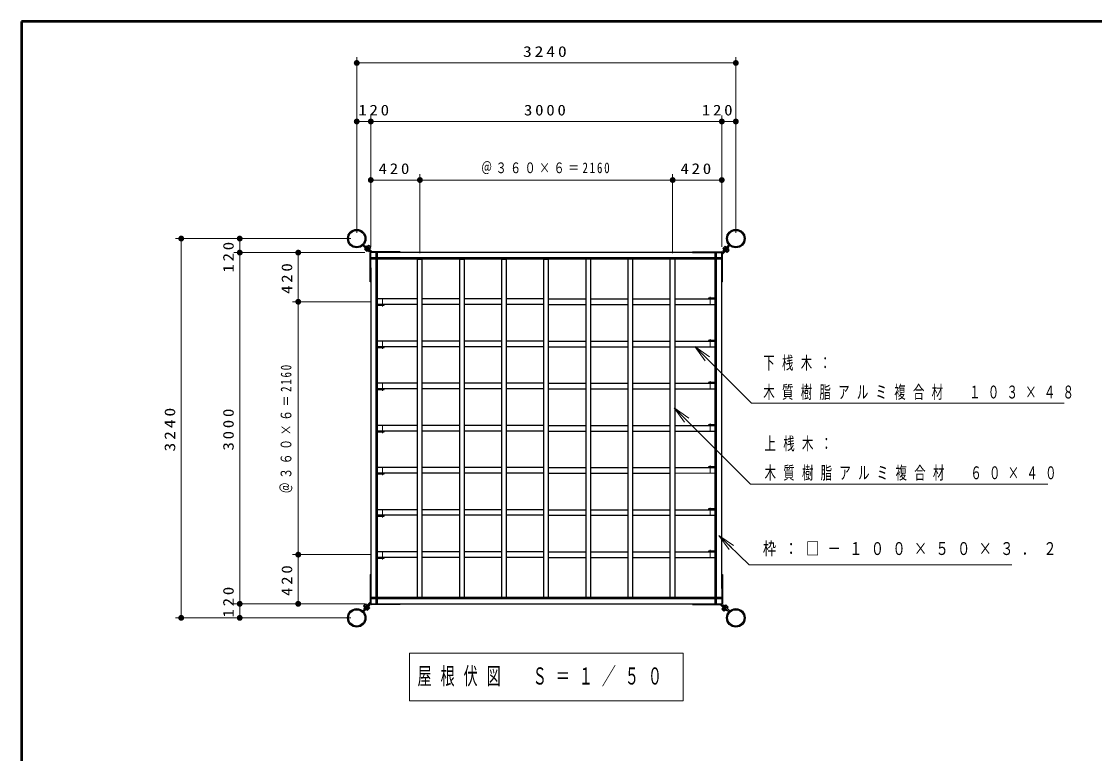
# Model space of a CAD drawing. Units: millimetres on the paper, scale 1:50. Extents: x -365 to 10, y -38 to 257.
# Drawn here: x -365 to -181.6, y 131.9 to 257 of the extents above; entities that cross this region are included whole.
import ezdxf

# ---------------------------------------------------------------- set-up
doc = ezdxf.new("R2010")
doc.units = ezdxf.units.MM
doc.linetypes.add('USER2', pattern=[6, 3, -1, 1, -1])
doc.layers.add('LY_1', color=7, linetype='Continuous', lineweight=25)
doc.layers.add('LY_2', color=7, linetype='Continuous', lineweight=13)
doc.styles.add('ＭＳ ゴシック', font='')
doc.styles.get('ＭＳ ゴシック').set_extended_font_data('MS Gothic')

# ---------------------------------------------------------------- blocks, each defined once
blk = doc.blocks.new('filled_dot')
at = {"color": 0, "linetype": 'Continuous', "lineweight": -2, "const_width": 1.25}
blk.add_lwpolyline([(-0.625, 0, 1), (0.625, 0, 1)], format="xyb", close=True, dxfattribs=at)

msp = doc.modelspace()

# ---------------------------------------------------------------- linework, layer by layer
at = {"layer": 'LY_1', "lineweight": 13}
for p, q in [((-307.691, 220.914), (-307.691, 250.914)), ((-307.691, 249.914), (-242.891, 249.914)), ((-242.891, 220.914), (-242.891, 250.914)), ((-305.291, 219.495), (-305.291, 240.914)), ((-245.291, 218.514), (-245.291, 240.914)), ((-307.691, 239.914), (-301.583, 239.914)), ((-305.291, 239.914), (-245.291, 239.914)), ((-248.811, 239.914), (-242.891, 239.914)), ((-305.291, 218.514), (-305.291, 230.914)), ((-305.291, 229.914), (-296.891, 229.914)), ((-296.891, 217.414), (-296.891, 230.914)), ((-296.891, 229.914), (-253.691, 229.914)), ((-253.691, 217.414), (-253.691, 230.914)), ((-253.691, 229.914), (-245.291, 229.914)), ((-245.291, 218.514), (-245.291, 230.914)), ((-308.691, 219.914), (-338.691, 219.914)), ((-337.691, 155.114), (-337.691, 219.914)), ((-327.691, 213.993), (-327.691, 219.914)), ((-307.272, 217.514), (-328.691, 217.514)), ((-327.691, 157.514), (-327.691, 217.514)), ((-306.291, 217.514), (-318.691, 217.514)), ((-317.691, 209.114), (-317.691, 217.514)), ((-305.191, 209.114), (-318.691, 209.114)), ((-317.691, 165.914), (-317.691, 209.114)), ((-249.891, 201.474), (-247.769, 199.352)), ((-249.891, 201.474), (-247.416, 199.706)), ((-248.123, 198.999), (-249.891, 201.474)), ((-253.419, 191.005), (-251.298, 188.884)), ((-253.419, 191.005), (-250.944, 189.237)), ((-251.651, 188.53), (-253.419, 191.005)), ((-245.824, 169.211), (-243.661, 167.132)), ((-245.824, 169.211), (-243.315, 167.492)), ((-244.008, 166.771), (-245.824, 169.211)), ((-305.191, 165.914), (-318.691, 165.914)), ((-317.691, 157.514), (-317.691, 165.914)), ((-327.691, 155.114), (-327.691, 161.003)), ((-307.272, 157.514), (-328.691, 157.514)), ((-306.291, 157.514), (-318.691, 157.514)), ((-308.691, 155.114), (-338.691, 155.114)), ((-298.691, 149.08), (-298.691, 140.947)), ((-251.891, 149.08), (-298.691, 149.08)), ((-251.891, 140.947), (-251.891, 149.08)), ((-298.691, 140.947), (-251.891, 140.947))]:
    msp.add_line(p, q, dxfattribs=at)
at = {"layer": 'LY_1'}
for p, q in [((-306.639, 218.734), (-305.567, 217.662)), ((-306.512, 218.862), (-305.283, 217.634)), ((-306.203, 218.298), (-306.248, 218.253)), ((-306.217, 218.567), (-306.09, 218.694)), ((-306.09, 218.694), (-305.029, 217.634)), ((-305.948, 218.553), (-305.903, 218.598)), ((-305.479, 218.174), (-305.903, 218.598)), ((-305.889, 218.584), (-305.705, 218.768)), ((-305.804, 218.499), (-305.584, 218.72)), ((-305.309, 218.372), (-305.705, 218.768)), ((-305.357, 218.494), (-305.584, 218.72)), ((-305.578, 218.273), (-305.357, 218.494)), ((-305.493, 218.188), (-305.309, 218.372)), ((-243.943, 218.734), (-245.171, 217.506)), ((-244.11, 218.313), (-245.171, 217.252)), ((-244.07, 218.862), (-245.142, 217.789)), ((-245.103, 218.202), (-244.707, 218.598)), ((-244.876, 218.146), (-245.018, 218.287)), ((-244.975, 218.047), (-244.551, 218.471)), ((-244.65, 218.372), (-244.792, 218.513)), ((-244.565, 218.457), (-244.707, 218.598)), ((-244.506, 218.426), (-244.551, 218.471)), ((-244.237, 218.44), (-244.11, 218.313)), ((-306.234, 218.239), (-306.375, 218.098)), ((-305.979, 217.702), (-306.375, 218.098)), ((-306.149, 218.154), (-306.291, 218.013)), ((-305.824, 217.829), (-306.248, 218.253)), ((-305.923, 217.928), (-306.064, 217.786)), ((-305.838, 217.843), (-305.979, 217.702)), ((-305.779, 217.874), (-305.824, 217.829)), ((-305.567, 217.662), (-305.439, 217.789)), ((-305.524, 218.129), (-305.479, 218.174)), ((-305.411, 212.514), (-305.411, 217.514)), ((-300.291, 217.514), (-305.291, 217.514)), ((-305.291, 212.514), (-305.291, 217.514)), ((-300.291, 217.634), (-305.231, 217.634)), ((-247.891, 217.514), (-302.691, 217.514)), ((-300.291, 217.634), (-300.291, 217.514)), ((-250.291, 217.514), (-250.291, 217.634)), ((-250.291, 217.634), (-245.351, 217.634)), ((-250.291, 217.514), (-245.291, 217.514)), ((-245.291, 212.514), (-245.291, 217.514)), ((-245.171, 212.514), (-245.171, 217.454)), ((-245.142, 217.789), (-245.015, 217.662)), ((-244.961, 218.061), (-245.103, 218.202)), ((-244.93, 218.001), (-244.975, 218.047)), ((-244.676, 217.747), (-244.63, 217.702)), ((-244.63, 217.702), (-244.206, 218.126)), ((-244.616, 217.716), (-244.432, 217.532)), ((-244.531, 217.801), (-244.311, 217.58)), ((-244.432, 217.532), (-244.036, 217.928)), ((-244.311, 217.58), (-244.084, 217.806)), ((-244.305, 218.027), (-244.084, 217.806)), ((-244.251, 218.171), (-244.206, 218.126)), ((-244.22, 218.112), (-244.036, 217.928)), ((-305.291, 214.914), (-305.291, 157.514)), ((-245.291, 160.114), (-245.291, 214.914)), ((-305.291, 212.514), (-305.411, 212.514)), ((-245.171, 212.514), (-245.291, 212.514)), ((-305.411, 162.514), (-305.291, 162.514)), ((-305.411, 162.514), (-305.411, 157.574)), ((-245.291, 162.514), (-245.171, 162.514)), ((-245.291, 162.514), (-245.291, 157.514)), ((-245.171, 162.514), (-245.171, 157.574)), ((-306.472, 156.715), (-305.411, 157.775)), ((-306.639, 156.293), (-305.411, 157.521)), ((-306.149, 157.495), (-306.545, 157.099)), ((-306.361, 156.915), (-306.545, 157.099)), ((-306.512, 156.165), (-305.439, 157.238)), ((-306.271, 157.447), (-306.497, 157.221)), ((-306.276, 157), (-306.497, 157.221)), ((-306.344, 156.587), (-306.472, 156.715)), ((-305.951, 157.325), (-306.375, 156.901)), ((-306.33, 156.856), (-306.375, 156.901)), ((-306.05, 157.226), (-306.271, 157.447)), ((-305.965, 157.311), (-306.149, 157.495)), ((-306.076, 156.601), (-306.03, 156.556)), ((-305.606, 156.98), (-306.03, 156.556)), ((-306.016, 156.57), (-305.875, 156.429)), ((-305.906, 157.28), (-305.951, 157.325)), ((-305.931, 156.655), (-305.79, 156.514)), ((-305.479, 156.825), (-305.875, 156.429)), ((-305.705, 156.881), (-305.564, 156.74)), ((-305.651, 157.026), (-305.606, 156.98)), ((-305.62, 156.966), (-305.479, 156.825)), ((-305.439, 157.238), (-305.567, 157.365)), ((-305.291, 157.514), (-247.891, 157.514)), ((-300.291, 157.394), (-305.231, 157.394)), ((-300.291, 157.514), (-300.291, 157.394)), ((-250.291, 157.394), (-250.291, 157.514)), ((-250.291, 157.514), (-245.291, 157.514)), ((-250.291, 157.394), (-245.351, 157.394)), ((-244.492, 156.333), (-245.553, 157.394)), ((-244.07, 156.165), (-245.298, 157.394)), ((-245.089, 156.839), (-245.272, 156.655)), ((-245.272, 156.655), (-244.876, 156.259)), ((-245.004, 156.754), (-245.224, 156.534)), ((-245.224, 156.534), (-244.998, 156.307)), ((-245.015, 157.365), (-245.142, 157.238)), ((-245.057, 156.898), (-245.103, 156.853)), ((-245.103, 156.853), (-244.678, 156.429)), ((-243.943, 156.293), (-245.015, 157.365)), ((-244.777, 156.528), (-244.998, 156.307)), ((-244.693, 156.443), (-244.876, 156.259)), ((-244.803, 157.153), (-244.758, 157.198)), ((-244.758, 157.198), (-244.333, 156.774)), ((-244.743, 157.184), (-244.602, 157.325)), ((-244.633, 156.474), (-244.678, 156.429)), ((-244.659, 157.099), (-244.517, 157.241)), ((-244.602, 157.325), (-244.206, 156.929)), ((-244.364, 156.46), (-244.492, 156.333)), ((-244.432, 156.873), (-244.291, 157.014)), ((-244.379, 156.729), (-244.333, 156.774)), ((-244.347, 156.788), (-244.206, 156.929))]:
    msp.add_line(p, q, dxfattribs=at)
at = {"layer": 'LY_1', "color": 140, "lineweight": 50}
for p, q in [((-245.291, 216.514), (-305.291, 216.514)), ((-304.291, 217.514), (-304.291, 157.514)), ((-246.291, 157.514), (-246.291, 217.514)), ((-305.291, 158.514), (-245.291, 158.514))]:
    msp.add_line(p, q, dxfattribs=at)
at = {"layer": 'LY_1', "color": 40}
for p, q in [((-297.291, 216.414), (-296.491, 216.414)), ((-297.291, 158.614), (-297.291, 216.414)), ((-296.491, 158.614), (-296.491, 216.414)), ((-290.091, 216.414), (-289.291, 216.414)), ((-290.091, 158.614), (-290.091, 216.414)), ((-289.291, 158.614), (-289.291, 216.414)), ((-282.891, 216.414), (-282.091, 216.414)), ((-282.891, 158.614), (-282.891, 216.414)), ((-282.091, 158.614), (-282.091, 216.414)), ((-275.691, 158.614), (-275.691, 216.414)), ((-275.691, 216.414), (-274.891, 216.414)), ((-274.891, 158.614), (-274.891, 216.414)), ((-268.491, 158.614), (-268.491, 216.414)), ((-267.691, 216.414), (-268.491, 216.414)), ((-267.691, 158.614), (-267.691, 216.414)), ((-261.291, 158.614), (-261.291, 216.414)), ((-260.491, 216.414), (-261.291, 216.414)), ((-260.491, 158.614), (-260.491, 216.414)), ((-254.091, 158.614), (-254.091, 216.414)), ((-253.291, 216.414), (-254.091, 216.414)), ((-253.291, 158.614), (-253.291, 216.414)), ((-304.191, 209.594), (-304.191, 208.634)), ((-297.291, 209.594), (-304.191, 209.594)), ((-290.091, 209.594), (-296.491, 209.594)), ((-282.891, 209.594), (-289.291, 209.594)), ((-275.691, 209.594), (-282.091, 209.594)), ((-274.891, 209.594), (-268.491, 209.594)), ((-267.691, 209.594), (-261.291, 209.594)), ((-260.491, 209.594), (-254.091, 209.594)), ((-253.291, 209.594), (-246.391, 209.594)), ((-247.591, 209.714), (-247.591, 209.594)), ((-246.291, 209.714), (-247.591, 209.714)), ((-246.391, 209.594), (-246.391, 208.634)), ((-304.291, 208.514), (-302.991, 208.514)), ((-297.291, 208.634), (-304.191, 208.634)), ((-302.991, 208.514), (-302.991, 208.634)), ((-290.091, 208.634), (-296.491, 208.634)), ((-282.891, 208.634), (-289.291, 208.634)), ((-275.691, 208.634), (-282.091, 208.634)), ((-274.891, 208.634), (-268.491, 208.634)), ((-267.691, 208.634), (-261.291, 208.634)), ((-260.491, 208.634), (-254.091, 208.634)), ((-253.291, 208.634), (-246.391, 208.634)), ((-304.191, 202.394), (-304.191, 201.434)), ((-297.291, 202.394), (-304.191, 202.394)), ((-290.091, 202.394), (-296.491, 202.394)), ((-282.891, 202.394), (-289.291, 202.394)), ((-275.691, 202.394), (-282.091, 202.394)), ((-274.891, 202.394), (-268.491, 202.394)), ((-267.691, 202.394), (-261.291, 202.394)), ((-260.491, 202.394), (-254.091, 202.394)), ((-253.291, 202.394), (-246.391, 202.394)), ((-247.591, 202.514), (-247.591, 202.394)), ((-246.291, 202.514), (-247.591, 202.514)), ((-246.391, 202.394), (-246.391, 201.434)), ((-304.291, 201.314), (-302.991, 201.314)), ((-297.291, 201.434), (-304.191, 201.434)), ((-302.991, 201.314), (-302.991, 201.434)), ((-290.091, 201.434), (-296.491, 201.434)), ((-282.891, 201.434), (-289.291, 201.434)), ((-275.691, 201.434), (-282.091, 201.434)), ((-274.891, 201.434), (-268.491, 201.434)), ((-267.691, 201.434), (-261.291, 201.434)), ((-260.491, 201.434), (-254.091, 201.434)), ((-253.291, 201.434), (-246.391, 201.434)), ((-304.191, 195.194), (-304.191, 194.234)), ((-297.291, 195.194), (-304.191, 195.194)), ((-290.091, 195.194), (-296.491, 195.194)), ((-282.891, 195.194), (-289.291, 195.194)), ((-275.691, 195.194), (-282.091, 195.194)), ((-274.891, 195.194), (-268.491, 195.194)), ((-267.691, 195.194), (-261.291, 195.194)), ((-260.491, 195.194), (-254.091, 195.194)), ((-253.291, 195.194), (-246.391, 195.194)), ((-247.591, 195.314), (-247.591, 195.194)), ((-246.291, 195.314), (-247.591, 195.314)), ((-246.391, 195.194), (-246.391, 194.234)), ((-304.291, 194.114), (-302.991, 194.114)), ((-297.291, 194.234), (-304.191, 194.234)), ((-302.991, 194.114), (-302.991, 194.234)), ((-290.091, 194.234), (-296.491, 194.234)), ((-282.891, 194.234), (-289.291, 194.234)), ((-275.691, 194.234), (-282.091, 194.234)), ((-274.891, 194.234), (-268.491, 194.234)), ((-267.691, 194.234), (-261.291, 194.234)), ((-260.491, 194.234), (-254.091, 194.234)), ((-253.291, 194.234), (-246.391, 194.234)), ((-304.191, 187.994), (-304.191, 187.514)), ((-297.291, 187.994), (-304.191, 187.994)), ((-304.191, 187.034), (-304.191, 187.514)), ((-290.091, 187.994), (-296.491, 187.994)), ((-282.891, 187.994), (-289.291, 187.994)), ((-275.691, 187.994), (-282.091, 187.994)), ((-274.891, 187.994), (-268.491, 187.994)), ((-267.691, 187.994), (-261.291, 187.994)), ((-260.491, 187.994), (-254.091, 187.994)), ((-253.291, 187.994), (-246.391, 187.994)), ((-247.591, 188.114), (-247.591, 187.994)), ((-246.291, 188.114), (-247.591, 188.114)), ((-246.391, 187.994), (-246.391, 187.514)), ((-246.391, 187.034), (-246.391, 187.514)), ((-304.291, 186.914), (-302.991, 186.914)), ((-297.291, 187.034), (-304.191, 187.034)), ((-302.991, 186.914), (-302.991, 187.034)), ((-290.091, 187.034), (-296.491, 187.034)), ((-282.891, 187.034), (-289.291, 187.034)), ((-275.691, 187.034), (-282.091, 187.034)), ((-274.891, 187.034), (-268.491, 187.034)), ((-267.691, 187.034), (-261.291, 187.034)), ((-260.491, 187.034), (-254.091, 187.034)), ((-253.291, 187.034), (-246.391, 187.034)), ((-304.191, 179.834), (-304.191, 180.794)), ((-297.291, 180.794), (-304.191, 180.794)), ((-297.291, 179.834), (-304.191, 179.834)), ((-302.991, 179.714), (-302.991, 179.834)), ((-290.091, 180.794), (-296.491, 180.794)), ((-290.091, 179.834), (-296.491, 179.834)), ((-282.891, 180.794), (-289.291, 180.794)), ((-282.891, 179.834), (-289.291, 179.834)), ((-275.691, 180.794), (-282.091, 180.794)), ((-275.691, 179.834), (-282.091, 179.834)), ((-274.891, 180.794), (-268.491, 180.794)), ((-274.891, 179.834), (-268.491, 179.834)), ((-267.691, 180.794), (-261.291, 180.794)), ((-267.691, 179.834), (-261.291, 179.834)), ((-260.491, 180.794), (-254.091, 180.794)), ((-260.491, 179.834), (-254.091, 179.834)), ((-253.291, 180.794), (-246.391, 180.794)), ((-253.291, 179.834), (-246.391, 179.874)), ((-247.591, 180.914), (-247.591, 180.794)), ((-246.291, 180.914), (-247.591, 180.914)), ((-246.391, 179.874), (-246.391, 180.794)), ((-304.291, 179.714), (-302.991, 179.714)), ((-304.291, 172.514), (-302.991, 172.514)), ((-304.191, 172.634), (-304.191, 173.594)), ((-297.291, 173.594), (-304.191, 173.594)), ((-297.291, 172.634), (-304.191, 172.634)), ((-302.991, 172.514), (-302.991, 172.634)), ((-290.091, 173.594), (-296.491, 173.594)), ((-290.091, 172.634), (-296.491, 172.634)), ((-282.891, 173.594), (-289.291, 173.594)), ((-282.891, 172.634), (-289.291, 172.634)), ((-275.691, 173.594), (-282.091, 173.594)), ((-275.691, 172.634), (-282.091, 172.634)), ((-274.891, 173.594), (-268.491, 173.594)), ((-274.891, 172.634), (-268.491, 172.634)), ((-267.691, 173.594), (-261.291, 173.594)), ((-267.691, 172.634), (-261.291, 172.634)), ((-260.491, 173.594), (-254.091, 173.594)), ((-260.491, 172.634), (-254.091, 172.634)), ((-253.291, 173.594), (-246.391, 173.594)), ((-253.291, 172.634), (-246.391, 172.634)), ((-247.591, 173.714), (-247.591, 173.594)), ((-246.291, 173.714), (-247.591, 173.714)), ((-246.391, 172.634), (-246.391, 173.594)), ((-304.291, 165.314), (-302.991, 165.314)), ((-304.191, 165.434), (-304.191, 166.394)), ((-297.291, 166.394), (-304.191, 166.394)), ((-297.291, 165.434), (-304.191, 165.434)), ((-302.991, 165.314), (-302.991, 165.434)), ((-290.091, 166.394), (-296.491, 166.394)), ((-290.091, 165.434), (-296.491, 165.434)), ((-282.891, 166.394), (-289.291, 166.394)), ((-282.891, 165.434), (-289.291, 165.434)), ((-275.691, 166.394), (-282.091, 166.394)), ((-275.691, 165.434), (-282.091, 165.434)), ((-274.891, 166.394), (-268.491, 166.394)), ((-274.891, 165.434), (-268.491, 165.434)), ((-267.691, 166.394), (-261.291, 166.394)), ((-267.691, 165.434), (-261.291, 165.434)), ((-260.491, 166.394), (-254.091, 166.394)), ((-260.491, 165.434), (-254.091, 165.434)), ((-253.291, 166.394), (-246.391, 166.394)), ((-253.291, 165.434), (-246.391, 165.434)), ((-247.591, 166.514), (-247.591, 166.394)), ((-246.291, 166.514), (-247.591, 166.514)), ((-246.391, 165.434), (-246.391, 166.394)), ((-297.291, 158.614), (-296.491, 158.614)), ((-290.091, 158.614), (-289.291, 158.614)), ((-282.891, 158.614), (-282.091, 158.614)), ((-275.691, 158.614), (-274.891, 158.614)), ((-267.691, 158.614), (-268.491, 158.614)), ((-260.491, 158.614), (-261.291, 158.614)), ((-253.291, 158.614), (-254.091, 158.614))]:
    msp.add_line(p, q, dxfattribs=at)
at = {"layer": 'LY_1', "color": 40, "linetype": 'USER2', "lineweight": 13}
for p, q in [((-303.291, 209.594), (-303.291, 208.287)), ((-247.291, 208.634), (-247.291, 209.94)), ((-303.291, 202.394), (-303.291, 201.087)), ((-247.291, 201.434), (-247.291, 202.74)), ((-303.291, 195.194), (-303.291, 193.887)), ((-247.291, 194.234), (-247.291, 195.54)), ((-303.291, 187.994), (-303.291, 186.687)), ((-247.291, 187.034), (-247.291, 188.34)), ((-303.291, 180.794), (-303.291, 179.487)), ((-247.291, 179.834), (-247.291, 181.14)), ((-303.291, 173.594), (-303.291, 172.287)), ((-247.291, 172.634), (-247.291, 173.94)), ((-303.291, 166.394), (-303.291, 165.087)), ((-247.291, 165.434), (-247.291, 166.74))]:
    msp.add_line(p, q, dxfattribs=at)
at = {"layer": 'LY_1', "lineweight": 13}
for points in [[(-249.891, 201.474), (-240.187, 191.769), (-186.744, 191.769)], [(-253.419, 191.005), (-240.39, 177.976), (-189.54, 177.976)], [(-245.824, 169.211), (-240.594, 164.183), (-195.744, 164.183)]]:
    msp.add_lwpolyline(points, dxfattribs=at)
at = {"layer": 'LY_1'}
for centre, radius in [((-307.691, 219.914), 1.58), ((-307.691, 219.914), 1.398), ((-242.891, 219.914), 1.58), ((-242.891, 219.914), 1.398), ((-307.691, 155.114), 1.58), ((-307.691, 155.114), 1.398), ((-242.891, 155.114), 1.58), ((-242.891, 155.114), 1.398)]:
    msp.add_circle(centre, radius, dxfattribs=at)
for centre, start, end in [((-305.231, 217.454), 90, 180), ((-245.351, 217.454), 0, 90), ((-305.231, 157.574), 180, 270), ((-245.351, 157.574), 270, 0)]:
    msp.add_arc(centre, 0.18, start, end, dxfattribs=at)
at = {"layer": 'LY_2', "lineweight": 50}
for p, q in [((0, 257), (-365, 257)), ((-365, 257), (-365, 0))]:
    msp.add_line(p, q, dxfattribs=at)

# ---------------------------------------------------------------- block references
at = {"layer": 'LY_1', "lineweight": 13, "xscale": 0.4, "yscale": 0.4}
for p in [(-307.691, 249.914), (-307.691, 239.914), (-305.291, 239.914), (-245.291, 239.914), (-305.291, 229.914), (-296.891, 229.914), (-253.691, 229.914)]:
    msp.add_blockref('filled_dot', p, dxfattribs=at)
for p, rotation in [((-242.891, 249.914), 180), ((-305.291, 239.914), 180), ((-245.291, 239.914), 180), ((-242.891, 239.914), 180), ((-296.891, 229.914), 180), ((-253.691, 229.914), 180), ((-245.291, 229.914), 180), ((-337.691, 219.914), 270), ((-327.691, 219.914), 270), ((-327.691, 217.514), 270), ((-327.691, 217.514), 90), ((-317.691, 217.514), 270), ((-317.691, 209.114), 270), ((-317.691, 209.114), 90), ((-317.691, 165.914), 270), ((-317.691, 165.914), 90), ((-327.691, 157.514), 270), ((-327.691, 157.514), 90), ((-317.691, 157.514), 90), ((-337.691, 155.114), 90), ((-327.691, 155.114), 90)]:
    msp.add_blockref('filled_dot', p, dxfattribs=dict(at, rotation=rotation))

# ---------------------------------------------------------------- texts
at = {"layer": 'LY_1', "style": 'ＭＳ ゴシック'}
for s, insert, char_height, attachment_point in [('\\T1.33;\\W1.2;3240', (-275.291, 250.914), 1.833, 8), ('\\T1.33;\\W1.15;120', (-304.552, 240.914), 1.833, 8), ('\\T1.33;\\W1.15;3000', (-275.291, 240.914), 1.833, 8), ('\\T1.33;\\W1.15;120', (-245.842, 240.914), 1.833, 8), ('\\T1.32;\\W0.75;＠３６０×６＝2160', (-275.291, 230.914), 1.833, 8), ('\\T1.33;\\W1.15;420', (-301.091, 230.914), 1.833, 8), ('\\T1.33;\\W1.15;420', (-249.491, 230.914), 1.833, 8), ('\\T1.64;\\W0.65;下桟木：', (-238.193, 198.569), 2.199, 4), ('\\T1.64;\\W0.65;木質樹脂アルミ複合材\u3000１０３×４８', (-238.193, 193.569), 2.199, 4), ('\\T1.64;\\W0.65;上桟木：', (-237.983, 184.776), 2.199, 4), ('\\T1.64;\\W0.65;木質樹脂アルミ複合材\u3000６０×４０', (-237.983, 179.776), 2.199, 4), ('\\T1.64;\\W0.75;枠：□－１００×５０×３．２', (-238.262, 166.833), 2.199, 4), ('\\T1.64;\\W0.6;屋根伏図\u3000Ｓ＝１／５０', (-297.291, 145.014), 2.933, 4)]:
    msp.add_mtext(s, dxfattribs=dict(at, insert=insert, char_height=char_height, attachment_point=attachment_point))
at = {"layer": 'LY_1', "char_height": 1.833, "attachment_point": 8, "rotation": 90, "style": 'ＭＳ ゴシック'}
for s, insert in [('\\T1.33;\\W1.15;120', (-328.691, 216.962)), ('\\T1.33;\\W1.15;420', (-318.691, 213.314)), ('\\T1.32;\\W0.75;＠３６０×６＝2160', (-318.691, 187.514)), ('\\T1.33;\\W1.2;3240', (-338.691, 187.514)), ('\\T1.33;\\W1.15;3000', (-328.691, 187.514)), ('\\T1.33;\\W1.15;420', (-318.691, 161.714)), ('\\T1.33;\\W1.15;120', (-328.691, 158.035))]:
    msp.add_mtext(s, dxfattribs=dict(at, insert=insert))

doc.saveas('drawing.dxf')
